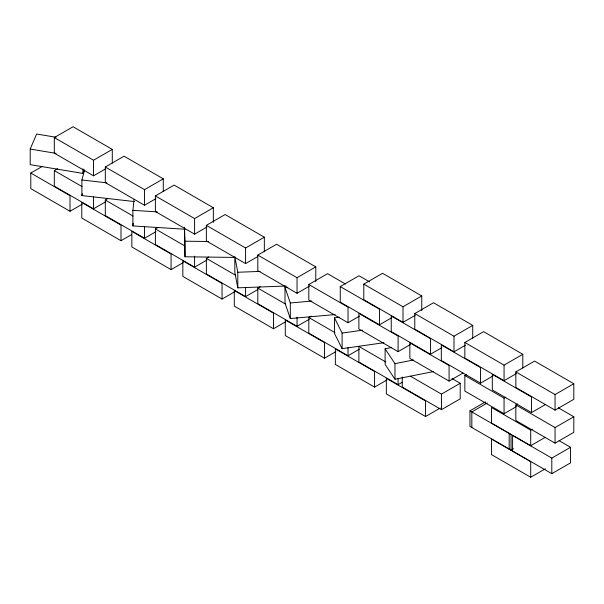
<?xml version="1.0" encoding="UTF-8"?>
<svg xmlns="http://www.w3.org/2000/svg" width="604" height="604" viewBox="0 0 604 604"><rect width="100%" height="100%" fill="white"/><g stroke="black" fill="none" stroke-linecap="round" stroke-linejoin="round"><path stroke-width="0.91" d="M185.156 229.241L132.88 225.934L132.88 210.351L134.118 199.358M132.88 225.934L133.19 223.186M134.594 201.593L81.887 195.568L81.887 179.984L84.552 170.049M81.887 195.568L82.37 193.763M84.341 170.086L82.914 173.423L30.2 164.643L30.2 149.06L36.633 134.028L56.051 137.259M105.76 168.743L93.537 175.802L54.315 153.159L54.315 137.576L73.069 126.749L112.284 149.392L112.284 163.14M82.235 204.205L70.004 211.264L30.789 188.622L30.789 173.038L42.204 166.455M105.76 201.759L93.537 208.818L54.315 186.175L54.315 170.592L57.576 168.712M54.315 137.576L93.537 160.219L112.284 149.392M155.938 198.648L144.522 205.239L105.307 182.597L105.307 167.014L124.054 156.194L163.276 178.837L163.276 191.664M155.938 231.664L144.522 238.255L105.307 215.613L105.307 200.03L107.754 198.618M105.307 167.014L144.522 189.656L163.276 178.837M206.825 227.089L194.594 234.148L155.379 211.506L155.379 195.923L174.126 185.096L213.34 207.738L213.34 222.408M120.996 240.702L120.996 225.118L81.782 202.483L81.782 218.059L120.996 240.702L131.589 234.586M206.825 260.105L194.594 267.164L155.379 244.522L155.379 228.939L157.825 227.527M155.379 195.923L194.594 218.565L213.34 207.738M257.81 256.526L245.586 263.586L206.364 240.943L206.364 225.36L225.118 214.541L264.333 237.183L264.333 251.845M171.068 269.611L171.068 254.027L131.846 231.385L131.846 246.968L171.068 269.611L183.291 262.551M257.81 289.543L245.586 296.602L206.364 273.959L206.364 258.376L208.81 256.964M206.364 225.36L245.586 248.002L264.333 237.183M309.263 286.236L297.04 293.295L257.817 270.652L257.817 255.069L276.572 244.243L315.786 266.885L315.786 281.555M222.053 299.048L222.053 283.465L182.838 260.822L182.838 276.406L222.053 299.048L234.284 291.989M309.263 319.252L297.04 326.311L257.817 303.669L257.817 288.085L260.264 286.673M257.817 255.069L297.04 277.712L315.786 266.885M359.44 316.141L348.025 322.732L308.81 300.09L308.81 284.507L327.557 273.68L345.533 284.061M391.702 317.742L379.471 324.801L340.256 302.159L340.256 286.575L359.002 275.756L369.625 281.887M273.506 328.757L273.506 313.174L234.292 290.532L234.292 306.115L273.506 328.757L285.737 321.698M415.227 315.296L403.004 322.355L363.789 299.712L363.789 284.129L382.536 273.302L421.751 295.945L421.751 310.615M359.44 349.157L348.025 355.748L308.81 333.106L308.81 317.523L311.256 316.111M363.789 284.129L403.004 306.772L421.751 295.945M324.499 358.195L324.499 342.611L285.284 319.969L285.284 335.552L324.499 358.195L335.907 351.603M465.405 345.201L453.989 351.792L414.774 329.15L414.774 313.567L433.521 302.747L472.743 325.382L472.743 338.217M398.096 351.641L398.096 336.058L358.882 313.416L358.882 328.999L398.096 351.641L410.327 344.582M414.774 313.567L453.989 336.209L472.743 325.382M430.463 354.238L430.463 338.655L391.249 316.013L391.249 331.596L430.463 354.238L441.879 347.647M374.571 387.104L374.571 371.52L335.348 348.878L335.348 364.461L374.571 387.104L386.794 380.044M516.292 373.642L504.061 380.701L464.846 358.059L464.846 342.476L483.593 331.649L522.807 354.291L522.807 368.04M385.843 362L358.882 346.432L358.882 362.015L398.096 384.657L402.173 382.302M449.089 381.079L449.089 365.495L409.867 342.853L409.867 358.436L449.089 381.079L462.943 373.076M516.292 406.658L504.061 413.717L464.846 391.075L464.846 375.492L466.477 374.548M410.41 376.186L441.456 394.11L460.21 383.283L460.21 398.866L441.456 409.686L402.241 387.051L402.241 376.964M464.846 342.476L504.061 365.118L522.807 354.291M480.535 383.147L480.535 367.564L441.313 344.922L441.313 360.505L480.535 383.147L492.758 376.088M425.556 416.541L425.556 400.958L386.341 378.315L386.341 393.899L425.556 416.541L440.233 408.07M515.839 371.913L534.585 361.086L573.8 383.729L573.8 399.312L555.053 410.139L515.839 387.496L515.839 371.913L555.053 394.555L573.8 383.729M513.491 448.734L511.044 450.146L469.957 426.424L469.957 410.841L485.442 401.902M487.315 402.981L471.83 411.92L471.83 427.504M464.846 375.492L504.061 398.134L505.691 397.19M558.277 407.783L573.8 416.745L573.8 432.328L555.053 443.155L515.839 420.512L515.839 404.929L517.462 403.993M531.52 412.585L531.52 397.002L492.305 374.359L492.305 389.942L531.52 412.585L545.382 404.582M545.382 437.243L530.705 445.714L491.49 423.072L491.49 407.489L530.705 430.131L532.335 429.195M515.839 404.929L555.053 427.572L573.8 416.745M551.807 458.096L570.553 447.277L570.553 462.853L551.807 473.679L512.592 451.037L512.592 435.454L551.807 458.096L551.807 473.679M530.705 477.251L530.705 461.667L491.49 439.025L491.49 454.608L530.705 477.251L545.382 468.779M433.574 371.558L394.971 379.237L385.118 364.401L385.118 348.818L391.558 347.542M385.118 348.818L394.971 363.653L413.355 359.999M383.948 342.702L342.098 348.674L334.488 333.461L334.488 317.878L339.138 317.213M334.488 317.878L342.098 333.091L362.559 330.177M335.122 314.563L290.313 318.557L285.005 303.08L285.005 287.496L287.806 287.247M285.005 287.496L290.313 302.974L311.785 301.064M286.145 286.017L237.795 287.836L234.82 272.208L234.82 256.625L237.795 272.253L260.113 271.415M184.469 227.383L185.005 241.2L208.388 241.502M184.394 227.368L185.005 256.776L235.507 257.432M132.88 210.351L157.153 211.883M81.887 179.984L106.855 182.838M30.2 149.06L56.096 153.371M340.256 286.575L379.471 309.218L379.471 324.801M308.81 284.507L348.025 307.149L348.025 322.732M452.034 378.565L460.21 383.283M559.115 440.671L570.553 447.277M54.315 170.592L82.099 186.628M105.307 200.03L133.084 216.073M155.379 228.939L184.786 245.919M206.364 258.376L235.779 275.356M257.817 288.085L285.601 304.122M308.81 317.523L334.956 332.615M469.957 410.841L511.044 434.563L511.044 450.146M30.789 173.038L70.004 195.681L70.004 211.264M555.053 394.555L555.053 410.139M555.053 427.572L555.053 443.155M530.705 430.131L530.705 445.714M509.172 433.483L509.172 449.066M504.061 365.118L504.061 380.701M504.061 398.134L504.061 413.717M453.989 336.209L453.989 351.792M441.456 394.11L441.456 409.686M403.004 306.772L403.004 322.355M398.096 378.24L398.096 384.657M394.971 363.653L394.971 379.237M348.025 347.496L348.025 355.748M342.098 333.091L342.098 348.674M297.04 277.712L297.04 293.295M297.04 317.145L297.04 326.311M290.313 302.974L290.313 318.557M245.586 248.002L245.586 263.586M245.586 287.436L245.586 296.602M237.795 272.253L237.795 287.836M194.594 218.565L194.594 234.148M194.594 256.164L194.594 267.164M185.005 241.2L185.005 256.776M144.522 189.656L144.522 205.239M144.522 226.341L144.522 238.255M93.537 160.219L93.537 175.802M93.537 196.904L93.537 208.818M82.914 168.841L82.914 173.423"/></g></svg>
